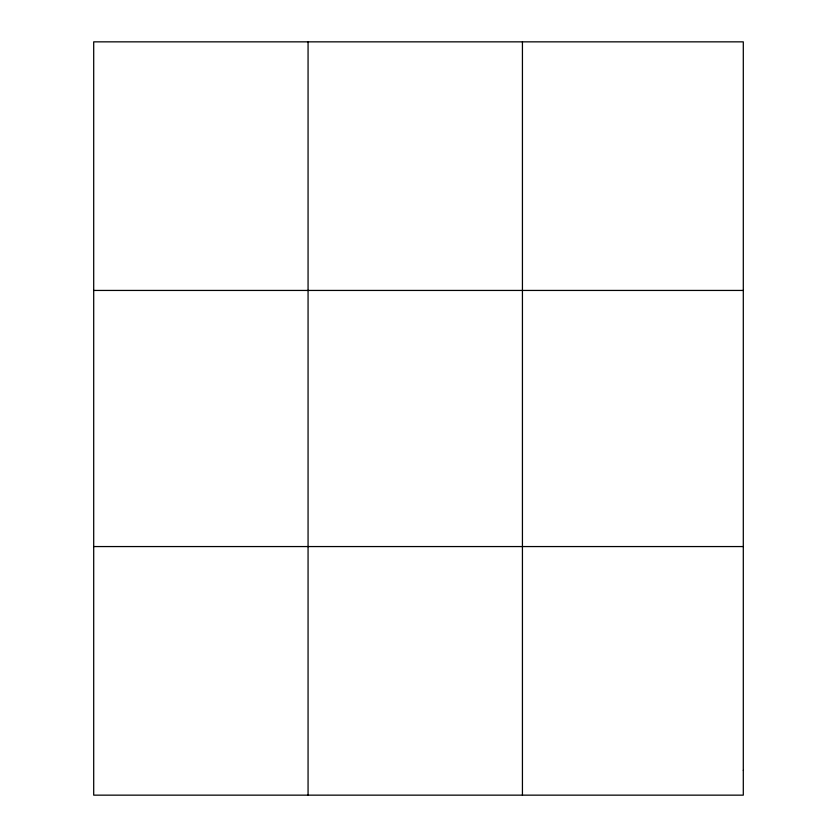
<?xml version="1.0" encoding="UTF-8"?>
<svg xmlns="http://www.w3.org/2000/svg" width="837" height="837" viewBox="0 0 837 837"><rect width="100%" height="100%" fill="white"/><g stroke="black" fill="none" stroke-linecap="round" stroke-linejoin="round"><path stroke-width="1.26" d="M308.068 41.85L308.068 795.15M522.434 41.85L522.434 795.15M93.702 290.439L743.298 290.439M93.702 546.561L743.298 546.561M743.298 770.291L743.298 795.15L93.702 795.15L93.702 41.85L743.298 41.85L743.298 770.291"/></g></svg>
